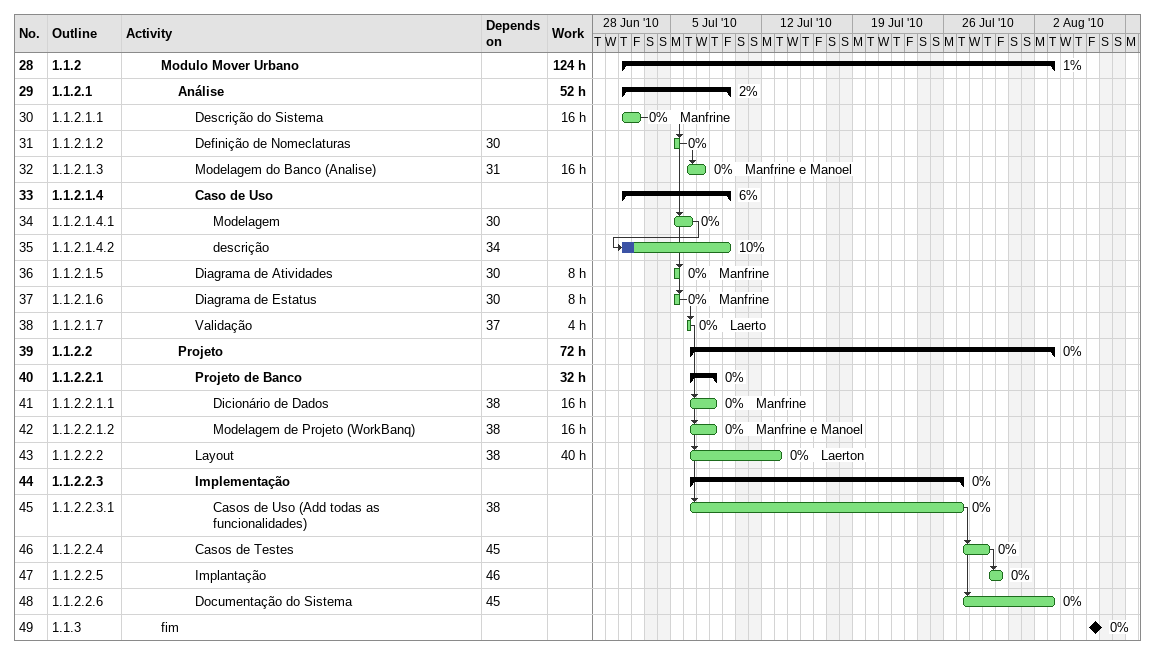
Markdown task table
| ID | WBS | Task | Start | Finish | Predecessors | Resources | % complete | Work (h) |
|---|---|---|---|---|---|---|---|---|
| 28 | 1.1.2 | **Modulo Mover Urbano** | 2010-07-01 | 2010-08-03 |  |  | 1 | 124 |
| 29 | 1.1.2.1 | **Análise** | 2010-07-01 | 2010-07-09 |  |  | 2 | 52 |
| 30 | 1.1.2.1.1 | Descrição do Sistema | 2010-07-01 | 2010-07-02 |  | Manfrine | 0 | 16 |
| 31 | 1.1.2.1.2 | Definição de Nomeclaturas | 2010-07-05 | 2010-07-05 | 30 |  | 0 |  |
| 32 | 1.1.2.1.3 | Modelagem do Banco (Analise) | 2010-07-06 | 2010-07-07 | 31 | Manfrine e Manoel | 0 | 16 |
| 33 | 1.1.2.1.4 | **Caso de Uso** | 2010-07-01 | 2010-07-09 |  |  | 6 |  |
| 34 | 1.1.2.1.4.1 | Modelagem | 2010-07-05 | 2010-07-06 | 30 |  | 0 |  |
| 35 | 1.1.2.1.4.2 | descrição | 2010-07-01 | 2010-07-09 | 34 |  | 10 |  |
| 36 | 1.1.2.1.5 | Diagrama de Atividades | 2010-07-05 | 2010-07-05 | 30 | Manfrine | 0 | 8 |
| 37 | 1.1.2.1.6 | Diagrama de Estatus | 2010-07-05 | 2010-07-05 | 30 | Manfrine | 0 | 8 |
| 38 | 1.1.2.1.7 | Validação | 2010-07-06 | 2010-07-06 | 37 | Laerto | 0 | 4 |
| 39 | 1.1.2.2 | **Projeto** | 2010-07-06 | 2010-08-03 |  |  | 0 | 72 |
| 40 | 1.1.2.2.1 | **Projeto de Banco** | 2010-07-06 | 2010-07-08 |  |  | 0 | 32 |
| 41 | 1.1.2.2.1.1 | Dicionário de Dados | 2010-07-06 | 2010-07-08 | 38 | Manfrine | 0 | 16 |
| 42 | 1.1.2.2.1.2 | Modelagem de Projeto (WorkBanq) | 2010-07-06 | 2010-07-08 | 38 | Manfrine e Manoel | 0 | 16 |
| 43 | 1.1.2.2.2 | Layout | 2010-07-06 | 2010-07-13 | 38 | Laerton | 0 | 40 |
| 44 | 1.1.2.2.3 | **Implementação** | 2010-07-06 | 2010-07-27 |  |  | 0 |  |
| 45 | 1.1.2.2.3.1 | Casos de Uso (Add todas as funcionalidades) | 2010-07-06 | 2010-07-27 | 38 |  | 0 |  |
| 46 | 1.1.2.2.4 | Casos de Testes | 2010-07-27 | 2010-07-29 | 45 |  | 0 |  |
| 47 | 1.1.2.2.5 | Implantação | 2010-07-29 | 2010-07-30 | 46 |  | 0 |  |
| 48 | 1.1.2.2.6 | Documentação do Sistema | 2010-07-27 | 2010-08-03 | 45 |  | 0 |  |
| 49 | 1.1.3 | fim (milestone) | 2010-08-06 | 2010-08-06 |  |  | 0 |  |
